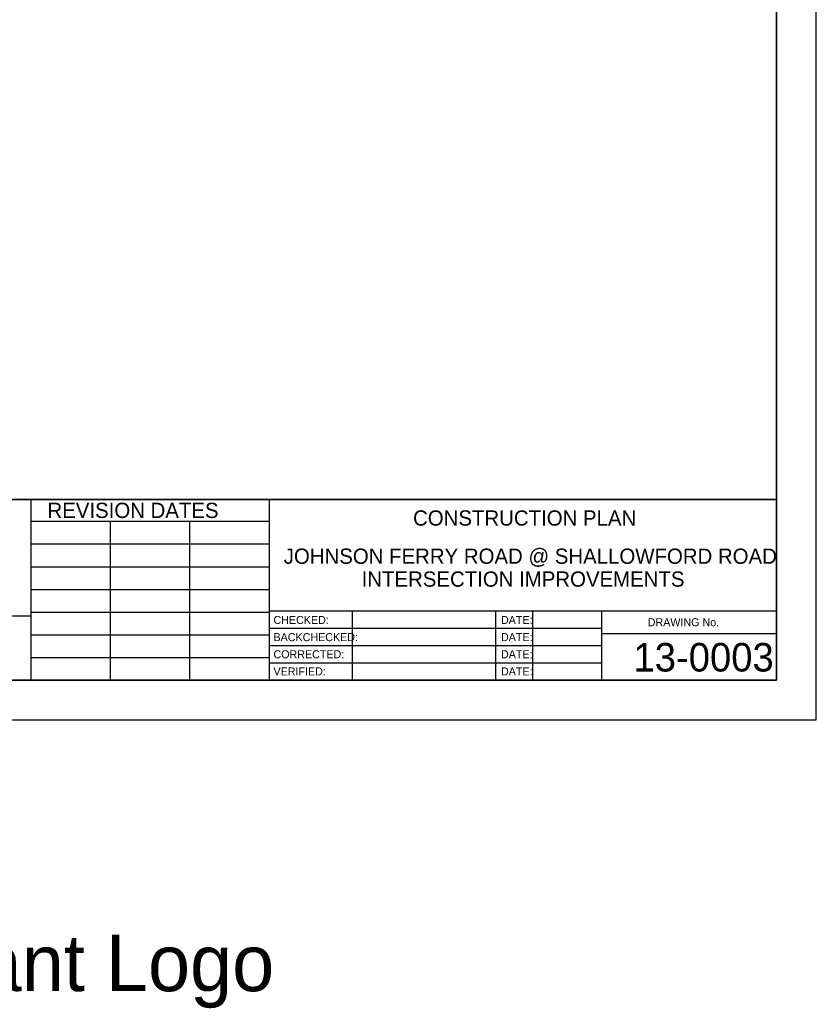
# Model space of a CAD drawing. Extents: x -0.03 to 1.42, y -0.24 to 1.05.
# Drawn here: x 0.999 to 1.417, y -0.151 to 0.367 of the extents above; entities that cross this region are included whole.
import ezdxf

# ---------------------------------------------------------------- set-up
doc = ezdxf.new("R2010")
doc.units = 0
for name, color, linetype in [('SIGN_P_SM-Markings', 7, 'Continuous'), ('SIGN_P_SM-Pvmt-Marking-5-In-Skip-White-Line', 7, 'Continuous'), ('SIGN_P_SM-Pvmt-Marking-5-In-Skip-White-Text', 7, 'Continuous'), ('SIGN_P_SM-Pvmt-Marking-Yellow-Striping-Line', 7, 'Continuous')]:
    doc.layers.add(name, color=color, linetype=linetype)

msp = doc.modelspace()

# ---------------------------------------------------------------- linework, layer by layer
at = {"layer": 'SIGN_P_SM-Markings'}
for p, q in [((0.10414, 0.1156), (1.3959, 0.1156)), ((1.00475, 0.0208), (1.00475, 0.1156)), ((1.12976, 0.0208), (1.12976, 0.1156)), ((1.00475, 0.10414), (1.12976, 0.10414)), ((1.04642, 0.0208), (1.04642, 0.10414)), ((1.08809, 0.0208), (1.08809, 0.10414)), ((1.00475, 0.09224), (1.12976, 0.09224)), ((1.00475, 0.08033), (1.12976, 0.08033)), ((1.00475, 0.06842), (1.12976, 0.06842)), ((1.12976, 0.05715), (1.3959, 0.05715)), ((1.17337, 0.0208), (1.17337, 0.05715)), ((1.24854, 0.0208), (1.24854, 0.05715)), ((1.26808, 0.0208), (1.26808, 0.05715)), ((1.30423, 0.0208), (1.30423, 0.05715)), ((1.00475, 0.05438), (0.80265, 0.05438)), ((1.00475, 0.05652), (1.12976, 0.05652)), ((1.12976, 0.04806), (1.30423, 0.04806)), ((1.00475, 0.04461), (1.12976, 0.04461)), ((1.30423, 0.04522), (1.3959, 0.04522)), ((1.12976, 0.03898), (1.30423, 0.03898)), ((1.00475, 0.03271), (1.12976, 0.03271)), ((1.12976, 0.02989), (1.30423, 0.02989))]:
    msp.add_line(p, q, dxfattribs=at)
msp.add_lwpolyline([(0.10414, 0.87506), (1.3959, 0.87506), (1.3959, 0.1156), (0.10414, 0.1156)], close=True, dxfattribs=at)
at = {"layer": 'SIGN_P_SM-Pvmt-Marking-5-In-Skip-White-Line'}
msp.add_lwpolyline([(0.0208, 0.8959), (1.3959, 0.8959), (1.3959, 0.0208), (0.0208, 0.0208)], close=True, dxfattribs=at)
at = {"layer": 'SIGN_P_SM-Pvmt-Marking-5-In-Skip-White-Text'}
for points in [[(0, 0), (1.4167, 0), (1.4167, 0.9167), (0, 0.9167)], [(0.0208, 0.0208), (1.3959, 0.0208), (1.3959, 0.8959), (0.0208, 0.8959)]]:
    msp.add_lwpolyline(points, close=True, dxfattribs=at)

# ---------------------------------------------------------------- texts
at = {"layer": 'SIGN_P_SM-Markings'}
msp.add_text('Consultant Logo', height=0.0296875, rotation=0, dxfattribs=at).set_placement((0.84317, -0.14234))
at = {"layer": 'SIGN_P_SM-Pvmt-Marking-Yellow-Striping-Line'}
for s, height, p in [('REVISION DATES', 0.0080009, (1.01332, 0.10587)), ('DRAWING No.', 0.0042005, (1.32829, 0.04909))]:
    msp.add_text(s, height=height, rotation=0, dxfattribs=at).set_placement(p)
for s, height, p in [('CONSTRUCTION PLAN', 0.0080009, (1.20515, 0.10186)), ('JOHNSON FERRY ROAD @ SHALLOWFORD ROAD', 0.0080009, (1.13729, 0.08183)), ('INTERSECTION IMPROVEMENTS', 0.0080009, (1.17816, 0.06983)), ('CHECKED:', 0.0042, (1.13191, 0.05027)), ('DATE:', 0.0042, (1.25128, 0.05027)), ('BACKCHECKED:', 0.0042005, (1.13191, 0.04127)), ('DATE:', 0.0042, (1.25128, 0.04127)), ('CORRECTED:', 0.0042, (1.13191, 0.03228)), ('DATE:', 0.0042, (1.25128, 0.03228)), ('13-0003', 0.015002, (1.32079, 0.02533)), ('VERIFIED:', 0.0042, (1.13191, 0.02329)), ('DATE:', 0.0042, (1.25128, 0.02329))]:
    msp.add_text(s, height=height, dxfattribs=at).set_placement(p)

doc.saveas('drawing.dxf')
